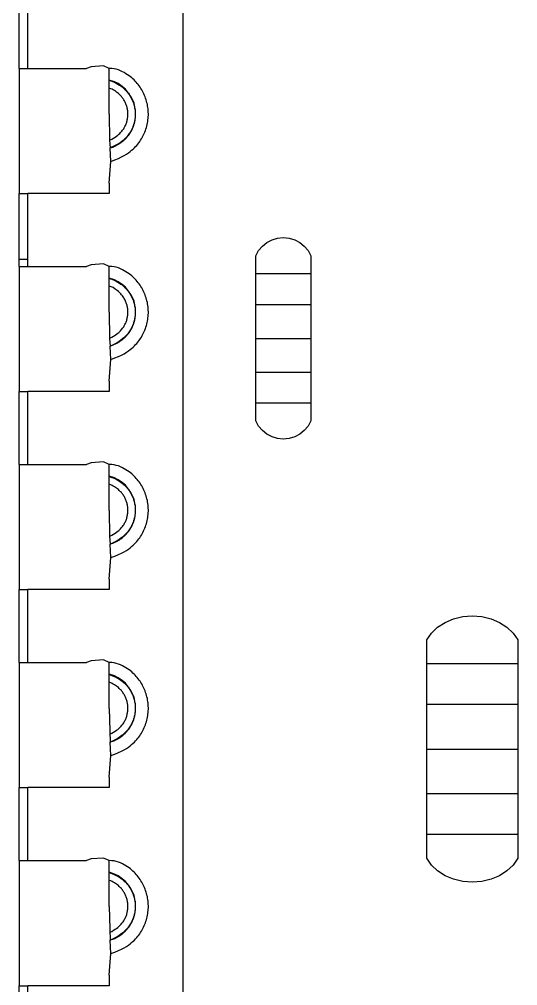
# Model space of a CAD drawing. Header units: inches. Extents: x 0 to 16.6, y 0 to 10.6.
# Drawn here: x 5.123 to 5.55, y 7.067 to 7.896 of the extents above; entities that cross this region are included whole.
import ezdxf

# ---------------------------------------------------------------- set-up
doc = ezdxf.new("R2010")
doc.units = ezdxf.units.IN
doc.header["$LTSCALE"] = 0.5
doc.header["$MEASUREMENT"] = 0
doc.layers.add('Edges', color=7, linetype='Continuous')

# ---------------------------------------------------------------- blocks, each defined once
blk = doc.blocks.new('Arduino Uno pl')
at = {"layer": 'Edges'}
for p, q in [((10.3, 37.919), (10.3, 2.353)), ((8.185, 22.058), (8.185, 23.001)), ((8.293, 22.058), (8.293, 23.001)), ((8.185, 22.058), (8.185, 20.44)), ((8.185, 22.058), (8.293, 22.058)), ((8.293, 22.058), (9.055, 22.058)), ((9.113, 22.078), (9.055, 22.058)), ((9.274, 22.09), (9.113, 22.078)), ((9.348, 22.058), (9.274, 22.09)), ((9.348, 21.907), (9.348, 22.058)), ((9.415, 21.883), (9.348, 21.907)), ((9.348, 21.802), (9.348, 21.907)), ((9.348, 21.465), (9.348, 21.802)), ((9.348, 21.465), (9.35, 21.128)), ((9.35, 21.128), (9.359, 21.029)), ((9.367, 20.854), (9.359, 21.029)), ((9.348, 20.575), (9.367, 20.854)), ((9.348, 20.575), (9.348, 20.44)), ((8.185, 20.44), (8.293, 20.44)), ((8.185, 19.587), (8.185, 20.44)), ((8.293, 19.587), (8.293, 20.44)), ((9.348, 20.44), (8.293, 20.44)), ((11.524, 19.862), (11.598, 19.87)), ((11.598, 19.87), (11.673, 19.862)), ((11.279, 19.701), (11.327, 19.759)), ((11.327, 19.759), (11.385, 19.806)), ((11.385, 19.806), (11.452, 19.841)), ((11.452, 19.841), (11.524, 19.862)), ((11.673, 19.862), (11.745, 19.841)), ((11.745, 19.841), (11.811, 19.806)), ((11.811, 19.806), (11.869, 19.759)), ((11.869, 19.759), (11.918, 19.701)), ((11.243, 19.635), (11.279, 19.701)), ((11.243, 19.401), (11.243, 19.635)), ((11.918, 19.701), (11.954, 19.635)), ((11.954, 19.635), (11.954, 19.401)), ((8.293, 19.587), (8.185, 19.587)), ((8.185, 19.497), (8.185, 19.587)), ((8.185, 19.497), (8.185, 17.88)), ((8.185, 19.497), (8.293, 19.497)), ((8.293, 19.497), (8.293, 19.587)), ((8.293, 19.497), (9.055, 19.497)), ((9.113, 19.518), (9.055, 19.497)), ((9.274, 19.53), (9.113, 19.518)), ((9.348, 19.497), (9.274, 19.53)), ((9.348, 19.346), (9.348, 19.497)), ((11.954, 19.401), (11.243, 19.401)), ((11.243, 19.002), (11.243, 19.401)), ((11.954, 19.401), (11.954, 19.002)), ((9.415, 19.323), (9.348, 19.346)), ((9.348, 19.241), (9.348, 19.346)), ((9.348, 18.904), (9.348, 19.241)), ((11.243, 18.567), (11.243, 19.002)), ((11.954, 19.002), (11.243, 19.002)), ((11.954, 19.002), (11.954, 18.567)), ((9.348, 18.904), (9.35, 18.567)), ((9.35, 18.567), (9.359, 18.468)), ((11.243, 18.567), (11.954, 18.567)), ((11.243, 18.131), (11.243, 18.567)), ((11.954, 18.567), (11.954, 18.131)), ((9.38, 18.475), (9.358, 18.471)), ((9.359, 18.468), (9.409, 18.486)), ((9.367, 18.294), (9.359, 18.468)), ((9.348, 18.015), (9.367, 18.294)), ((11.243, 17.733), (11.243, 18.131)), ((11.243, 18.131), (11.954, 18.131)), ((11.954, 18.131), (11.954, 17.733)), ((9.348, 18.015), (9.348, 17.88)), ((8.185, 16.936), (8.185, 17.88)), ((8.185, 17.88), (8.293, 17.88)), ((8.293, 16.936), (8.293, 17.88)), ((9.348, 17.88), (8.293, 17.88)), ((11.243, 17.733), (11.954, 17.733)), ((11.243, 17.499), (11.243, 17.733)), ((11.954, 17.733), (11.954, 17.499)), ((11.279, 17.433), (11.243, 17.499)), ((11.954, 17.499), (11.918, 17.433)), ((11.327, 17.375), (11.279, 17.433)), ((11.385, 17.328), (11.327, 17.375)), ((11.869, 17.375), (11.811, 17.328)), ((11.918, 17.433), (11.869, 17.375)), ((11.452, 17.293), (11.385, 17.328)), ((11.524, 17.271), (11.452, 17.293)), ((11.598, 17.264), (11.524, 17.271)), ((11.673, 17.271), (11.598, 17.264)), ((11.745, 17.293), (11.673, 17.271)), ((11.811, 17.328), (11.745, 17.293)), ((8.185, 16.936), (8.185, 15.319)), ((8.185, 16.936), (8.293, 16.936)), ((8.293, 16.936), (9.055, 16.936)), ((9.113, 16.957), (9.055, 16.936)), ((9.274, 16.969), (9.113, 16.957)), ((9.348, 16.936), (9.274, 16.969)), ((9.348, 16.786), (9.348, 16.936)), ((9.348, 16.681), (9.348, 16.786)), ((9.348, 16.343), (9.348, 16.681)), ((9.348, 16.343), (9.35, 16.007)), ((9.35, 16.007), (9.359, 15.908)), ((9.38, 15.915), (9.358, 15.911)), ((9.367, 15.733), (9.359, 15.908)), ((9.348, 15.454), (9.367, 15.733)), ((9.348, 15.454), (9.348, 15.319)), ((8.185, 14.376), (8.185, 15.319)), ((8.185, 15.319), (8.293, 15.319)), ((8.293, 14.376), (8.293, 15.319)), ((9.348, 15.319), (8.293, 15.319)), ((13.593, 14.833), (13.69, 14.895)), ((13.69, 14.895), (13.799, 14.942)), ((13.799, 14.942), (13.918, 14.97)), ((13.918, 14.97), (14.041, 14.98)), ((14.041, 14.98), (14.164, 14.97)), ((14.164, 14.97), (14.283, 14.942)), ((14.283, 14.942), (14.393, 14.895)), ((14.393, 14.895), (14.489, 14.833)), ((13.454, 14.67), (13.514, 14.757)), ((13.514, 14.757), (13.593, 14.833)), ((14.489, 14.833), (14.568, 14.757)), ((14.568, 14.757), (14.628, 14.67)), ((13.454, 14.36), (13.454, 14.67)), ((14.628, 14.67), (14.628, 14.36)), ((8.185, 14.376), (8.185, 12.759)), ((8.185, 14.376), (8.293, 14.376)), ((8.293, 14.376), (9.055, 14.376)), ((9.113, 14.396), (9.055, 14.376)), ((9.274, 14.409), (9.113, 14.396)), ((9.348, 14.376), (9.274, 14.409)), ((9.348, 14.225), (9.348, 14.376)), ((14.628, 14.36), (13.454, 14.36)), ((13.454, 13.833), (13.454, 14.36)), ((14.628, 14.36), (14.628, 13.833)), ((9.348, 13.783), (9.348, 14.225)), ((9.348, 13.783), (9.359, 13.347)), ((13.454, 13.257), (13.454, 13.833)), ((14.628, 13.833), (13.454, 13.833)), ((14.628, 13.833), (14.628, 13.257)), ((9.38, 13.354), (9.358, 13.35)), ((9.367, 13.172), (9.359, 13.347)), ((13.454, 13.257), (14.628, 13.257)), ((13.454, 12.682), (13.454, 13.257)), ((14.628, 13.257), (14.628, 12.682)), ((9.348, 12.893), (9.367, 13.172)), ((9.348, 12.893), (9.348, 12.759)), ((8.185, 11.815), (8.185, 12.759)), ((8.185, 12.759), (8.293, 12.759)), ((8.293, 11.815), (8.293, 12.759)), ((9.348, 12.759), (8.293, 12.759)), ((13.454, 12.155), (13.454, 12.682)), ((13.454, 12.682), (14.628, 12.682)), ((14.628, 12.682), (14.628, 12.155)), ((13.454, 12.155), (14.628, 12.155)), ((13.454, 11.845), (13.454, 12.155)), ((14.628, 12.155), (14.628, 11.845)), ((8.185, 11.815), (8.185, 10.198)), ((8.185, 11.815), (8.293, 11.815)), ((8.293, 11.815), (9.055, 11.815)), ((9.113, 11.836), (9.055, 11.815)), ((9.274, 11.848), (9.113, 11.836)), ((9.348, 11.815), (9.274, 11.848)), ((9.348, 11.664), (9.348, 11.815)), ((13.514, 11.758), (13.454, 11.845)), ((13.593, 11.682), (13.514, 11.758)), ((14.568, 11.758), (14.489, 11.682)), ((14.628, 11.845), (14.568, 11.758)), ((9.348, 11.222), (9.348, 11.664)), ((13.69, 11.619), (13.593, 11.682)), ((14.489, 11.682), (14.393, 11.619)), ((13.799, 11.573), (13.69, 11.619)), ((13.918, 11.544), (13.799, 11.573)), ((14.041, 11.535), (13.918, 11.544)), ((14.164, 11.544), (14.041, 11.535)), ((14.283, 11.573), (14.164, 11.544)), ((14.393, 11.619), (14.283, 11.573)), ((9.348, 11.222), (9.359, 10.786)), ((9.38, 10.793), (9.358, 10.789)), ((9.367, 10.612), (9.359, 10.786)), ((9.348, 10.333), (9.367, 10.612)), ((9.348, 10.333), (9.348, 10.198)), ((8.185, 9.255), (8.185, 10.198)), ((8.185, 10.198), (8.293, 10.198)), ((8.293, 9.255), (8.293, 10.198)), ((9.348, 10.198), (8.293, 10.198))]:
    blk.add_line(p, q, dxfattribs=at)
for points in [[(9.367, 20.854), (9.42, 20.874), (9.466, 20.893), (9.506, 20.912), (9.54, 20.93), (9.57, 20.947), (9.595, 20.965), (9.617, 20.981), (9.637, 20.998), (9.656, 21.014), (9.673, 21.03), (9.689, 21.046), (9.703, 21.062), (9.717, 21.078), (9.73, 21.095), (9.742, 21.111), (9.753, 21.128), (9.763, 21.145), (9.774, 21.162), (9.783, 21.18), (9.792, 21.198), (9.801, 21.217), (9.808, 21.235), (9.816, 21.254), (9.822, 21.273), (9.828, 21.293), (9.833, 21.312), (9.838, 21.332), (9.842, 21.352), (9.846, 21.372), (9.848, 21.392), (9.85, 21.412), (9.852, 21.432), (9.853, 21.452), (9.853, 21.472), (9.852, 21.493), (9.851, 21.513), (9.849, 21.533), (9.847, 21.553), (9.844, 21.573), (9.84, 21.593), (9.835, 21.612), (9.83, 21.632), (9.825, 21.651), (9.818, 21.671), (9.811, 21.69), (9.804, 21.708), (9.796, 21.727), (9.787, 21.745), (9.778, 21.763), (9.768, 21.781), (9.757, 21.798), (9.746, 21.815), (9.734, 21.831), (9.722, 21.847), (9.71, 21.863), (9.697, 21.878), (9.683, 21.893), (9.669, 21.908), (9.654, 21.922), (9.638, 21.936), (9.621, 21.949), (9.603, 21.963), (9.584, 21.976), (9.563, 21.989), (9.541, 22.003), (9.517, 22.015), (9.492, 22.027), (9.466, 22.038), (9.439, 22.047), (9.41, 22.053), (9.379, 22.057), (9.348, 22.058)], [(9.348, 21.904), (9.381, 21.891), (9.411, 21.879), (9.437, 21.866), (9.459, 21.854), (9.479, 21.842), (9.497, 21.83), (9.513, 21.818), (9.528, 21.806), (9.541, 21.794), (9.553, 21.782), (9.565, 21.771), (9.575, 21.759), (9.585, 21.747), (9.595, 21.735), (9.603, 21.724), (9.611, 21.711), (9.619, 21.699), (9.627, 21.686), (9.633, 21.673), (9.64, 21.66), (9.646, 21.647), (9.652, 21.634), (9.657, 21.62), (9.662, 21.606), (9.666, 21.592), (9.67, 21.578), (9.673, 21.564), (9.676, 21.549), (9.679, 21.535), (9.681, 21.52), (9.682, 21.506), (9.683, 21.491), (9.684, 21.477), (9.684, 21.462), (9.683, 21.447), (9.683, 21.433), (9.681, 21.418), (9.68, 21.403), (9.677, 21.389), (9.674, 21.375), (9.671, 21.36), (9.668, 21.346), (9.663, 21.332), (9.659, 21.318), (9.654, 21.304), (9.648, 21.291), (9.642, 21.277), (9.636, 21.264), (9.629, 21.251), (9.622, 21.239), (9.615, 21.226), (9.607, 21.214), (9.598, 21.202), (9.589, 21.19), (9.58, 21.179), (9.571, 21.168), (9.561, 21.157), (9.551, 21.146), (9.54, 21.136), (9.528, 21.126), (9.516, 21.116), (9.503, 21.106), (9.489, 21.097), (9.474, 21.087), (9.458, 21.078), (9.441, 21.068), (9.424, 21.059), (9.408, 21.051), (9.391, 21.044), (9.375, 21.038), (9.361, 21.033), (9.358, 21.032)], [(9.669, 21.609), (9.656, 21.636), (9.628, 21.695), (9.598, 21.739), (9.556, 21.789), (9.516, 21.824), (9.462, 21.86), (9.415, 21.883)], [(9.35, 21.128), (9.379, 21.143), (9.404, 21.156), (9.425, 21.17), (9.443, 21.182), (9.459, 21.194), (9.472, 21.205), (9.484, 21.216), (9.494, 21.227), (9.503, 21.237), (9.512, 21.247), (9.52, 21.257), (9.527, 21.267), (9.534, 21.277), (9.54, 21.287), (9.546, 21.297), (9.551, 21.307), (9.556, 21.318), (9.561, 21.328), (9.565, 21.339), (9.569, 21.35), (9.573, 21.361), (9.576, 21.372), (9.579, 21.383), (9.581, 21.394), (9.584, 21.406), (9.585, 21.417), (9.587, 21.428), (9.588, 21.44), (9.588, 21.451), (9.589, 21.463), (9.589, 21.474), (9.588, 21.486), (9.587, 21.497), (9.586, 21.509), (9.585, 21.52), (9.583, 21.532), (9.58, 21.543), (9.578, 21.554), (9.575, 21.565), (9.571, 21.576), (9.568, 21.587), (9.563, 21.598), (9.559, 21.608), (9.554, 21.619), (9.549, 21.629), (9.544, 21.639), (9.538, 21.649), (9.532, 21.659), (9.525, 21.668), (9.519, 21.678), (9.511, 21.687), (9.504, 21.696), (9.495, 21.705), (9.486, 21.714), (9.477, 21.724), (9.466, 21.733), (9.455, 21.742), (9.442, 21.752), (9.429, 21.761), (9.415, 21.77), (9.4, 21.779), (9.384, 21.787), (9.367, 21.795), (9.348, 21.802)], [(9.359, 21.029), (9.376, 21.035), (9.392, 21.041), (9.407, 21.047), (9.42, 21.053), (9.431, 21.058), (9.442, 21.063), (9.451, 21.068), (9.46, 21.073), (9.467, 21.077), (9.475, 21.081), (9.481, 21.086), (9.488, 21.09), (9.494, 21.094), (9.5, 21.098), (9.506, 21.102), (9.511, 21.107), (9.517, 21.111), (9.523, 21.116), (9.529, 21.121), (9.535, 21.126), (9.541, 21.131), (9.546, 21.137), (9.552, 21.142), (9.557, 21.147), (9.562, 21.152), (9.567, 21.157), (9.572, 21.163), (9.577, 21.168), (9.581, 21.173), (9.586, 21.179), (9.59, 21.184), (9.594, 21.19), (9.599, 21.196), (9.603, 21.202), (9.608, 21.208), (9.612, 21.215), (9.616, 21.221), (9.62, 21.228), (9.624, 21.234), (9.628, 21.241), (9.632, 21.247), (9.635, 21.253), (9.639, 21.26), (9.642, 21.266), (9.645, 21.272), (9.648, 21.279), (9.65, 21.285), (9.653, 21.292), (9.656, 21.299), (9.659, 21.306), (9.661, 21.313), (9.664, 21.321), (9.666, 21.328), (9.669, 21.335), (9.671, 21.343), (9.673, 21.35), (9.675, 21.357), (9.677, 21.364), (9.678, 21.371), (9.679, 21.378), (9.681, 21.385), (9.682, 21.393), (9.683, 21.401), (9.684, 21.41), (9.685, 21.419), (9.686, 21.428), (9.687, 21.438), (9.688, 21.448), (9.688, 21.457), (9.689, 21.467), (9.689, 21.476), (9.689, 21.485), (9.688, 21.493), (9.688, 21.501), (9.687, 21.511), (9.685, 21.522), (9.683, 21.537), (9.679, 21.556), (9.675, 21.579), (9.669, 21.609)], [(9.367, 18.294), (9.42, 18.314), (9.466, 18.333), (9.506, 18.351), (9.54, 18.369), (9.57, 18.387), (9.595, 18.404), (9.617, 18.421), (9.637, 18.437), (9.656, 18.454), (9.673, 18.47), (9.689, 18.486), (9.703, 18.502), (9.717, 18.518), (9.73, 18.534), (9.742, 18.551), (9.753, 18.567), (9.763, 18.584), (9.774, 18.602), (9.783, 18.62), (9.792, 18.638), (9.801, 18.656), (9.808, 18.675), (9.816, 18.694), (9.822, 18.713), (9.828, 18.732), (9.833, 18.752), (9.838, 18.771), (9.842, 18.791), (9.846, 18.811), (9.848, 18.831), (9.85, 18.851), (9.852, 18.871), (9.853, 18.891), (9.853, 18.912), (9.852, 18.932), (9.851, 18.952), (9.849, 18.972), (9.847, 18.992), (9.844, 19.012), (9.84, 19.032), (9.835, 19.052), (9.83, 19.071), (9.825, 19.091), (9.818, 19.11), (9.811, 19.129), (9.804, 19.148), (9.796, 19.166), (9.787, 19.184), (9.778, 19.202), (9.768, 19.22), (9.757, 19.237), (9.746, 19.254), (9.734, 19.271), (9.722, 19.287), (9.71, 19.302), (9.697, 19.318), (9.683, 19.333), (9.669, 19.347), (9.654, 19.361), (9.638, 19.375), (9.621, 19.389), (9.603, 19.402), (9.584, 19.415), (9.563, 19.429), (9.541, 19.442), (9.517, 19.455), (9.492, 19.467), (9.466, 19.477), (9.439, 19.486), (9.41, 19.492), (9.379, 19.496), (9.348, 19.497)], [(9.348, 19.343), (9.381, 19.331), (9.411, 19.318), (9.437, 19.306), (9.459, 19.293), (9.479, 19.281), (9.497, 19.269), (9.513, 19.257), (9.528, 19.245), (9.541, 19.233), (9.553, 19.222), (9.565, 19.21), (9.575, 19.198), (9.585, 19.187), (9.595, 19.175), (9.603, 19.163), (9.611, 19.151), (9.619, 19.138), (9.627, 19.126), (9.633, 19.113), (9.64, 19.1), (9.646, 19.086), (9.652, 19.073), (9.657, 19.059), (9.662, 19.045), (9.666, 19.031), (9.67, 19.017), (9.673, 19.003), (9.676, 18.989), (9.679, 18.974), (9.681, 18.96), (9.682, 18.945), (9.683, 18.931), (9.684, 18.916), (9.684, 18.901), (9.683, 18.887), (9.683, 18.872), (9.681, 18.857), (9.68, 18.843), (9.677, 18.828), (9.674, 18.814), (9.671, 18.8), (9.668, 18.786), (9.663, 18.771), (9.659, 18.758), (9.654, 18.744), (9.648, 18.73), (9.642, 18.717), (9.636, 18.704), (9.629, 18.691), (9.622, 18.678), (9.614, 18.665), (9.606, 18.652), (9.596, 18.64), (9.586, 18.627), (9.575, 18.614), (9.563, 18.601), (9.55, 18.587), (9.536, 18.573), (9.519, 18.559), (9.499, 18.544), (9.476, 18.528), (9.449, 18.511), (9.417, 18.494), (9.38, 18.475)], [(9.399, 19.223), (9.348, 19.241)], [(9.669, 19.048), (9.656, 19.076), (9.628, 19.135), (9.598, 19.179), (9.556, 19.228), (9.516, 19.263), (9.462, 19.3), (9.415, 19.323)], [(9.35, 18.567), (9.379, 18.582), (9.404, 18.596), (9.425, 18.609), (9.443, 18.621), (9.459, 18.633), (9.472, 18.644), (9.484, 18.655), (9.494, 18.666), (9.503, 18.676), (9.512, 18.687), (9.52, 18.697), (9.527, 18.707), (9.534, 18.717), (9.54, 18.727), (9.546, 18.737), (9.551, 18.747), (9.556, 18.757), (9.561, 18.768), (9.565, 18.778), (9.569, 18.789), (9.573, 18.8), (9.576, 18.811), (9.579, 18.822), (9.581, 18.834), (9.584, 18.845), (9.585, 18.856), (9.587, 18.868), (9.588, 18.879), (9.588, 18.891), (9.589, 18.902), (9.589, 18.914), (9.588, 18.925), (9.587, 18.937), (9.586, 18.948), (9.585, 18.96), (9.583, 18.971), (9.58, 18.982), (9.578, 18.993), (9.575, 19.005), (9.571, 19.015), (9.568, 19.026), (9.563, 19.037), (9.559, 19.048), (9.554, 19.059), (9.548, 19.07), (9.542, 19.081), (9.535, 19.092), (9.527, 19.104), (9.518, 19.116), (9.508, 19.129), (9.497, 19.142), (9.483, 19.156), (9.467, 19.171), (9.448, 19.187), (9.425, 19.204), (9.399, 19.223)], [(9.409, 18.486), (9.429, 18.496), (9.446, 18.505), (9.46, 18.513), (9.473, 18.52), (9.483, 18.526), (9.492, 18.533), (9.5, 18.538), (9.508, 18.544), (9.515, 18.549), (9.522, 18.555), (9.528, 18.56), (9.534, 18.565), (9.54, 18.571), (9.546, 18.576), (9.552, 18.581), (9.557, 18.586), (9.562, 18.592), (9.567, 18.597), (9.572, 18.602), (9.577, 18.607), (9.581, 18.613), (9.586, 18.618), (9.59, 18.624), (9.594, 18.629), (9.599, 18.635), (9.603, 18.642), (9.608, 18.648), (9.612, 18.654), (9.616, 18.661), (9.62, 18.667), (9.624, 18.674), (9.628, 18.68), (9.632, 18.686), (9.635, 18.693), (9.639, 18.699), (9.642, 18.705), (9.645, 18.712), (9.648, 18.718), (9.65, 18.725), (9.653, 18.731), (9.656, 18.738), (9.659, 18.745), (9.661, 18.753), (9.664, 18.76), (9.666, 18.767), (9.669, 18.775), (9.671, 18.782), (9.673, 18.789), (9.675, 18.796), (9.677, 18.803), (9.678, 18.81), (9.679, 18.817), (9.681, 18.825), (9.682, 18.833), (9.683, 18.841), (9.684, 18.849), (9.685, 18.858), (9.686, 18.868), (9.687, 18.877), (9.688, 18.887), (9.688, 18.897), (9.689, 18.906), (9.689, 18.915), (9.689, 18.924), (9.688, 18.932), (9.688, 18.941), (9.687, 18.95), (9.685, 18.962), (9.683, 18.977), (9.679, 18.995), (9.675, 19.019), (9.669, 19.048)], [(9.367, 15.733), (9.42, 15.753), (9.466, 15.772), (9.506, 15.791), (9.54, 15.809), (9.57, 15.826), (9.595, 15.843), (9.617, 15.86), (9.637, 15.877), (9.656, 15.893), (9.673, 15.909), (9.689, 15.925), (9.703, 15.941), (9.717, 15.957), (9.73, 15.973), (9.742, 15.99), (9.753, 16.007), (9.763, 16.024), (9.774, 16.041), (9.783, 16.059), (9.792, 16.077), (9.801, 16.095), (9.808, 16.114), (9.816, 16.133), (9.822, 16.152), (9.828, 16.171), (9.833, 16.191), (9.838, 16.211), (9.842, 16.23), (9.846, 16.25), (9.848, 16.27), (9.85, 16.29), (9.852, 16.311), (9.853, 16.331), (9.853, 16.351), (9.852, 16.371), (9.851, 16.391), (9.849, 16.412), (9.847, 16.432), (9.844, 16.452), (9.84, 16.472), (9.835, 16.491), (9.83, 16.511), (9.825, 16.53), (9.818, 16.549), (9.811, 16.568), (9.804, 16.587), (9.796, 16.606), (9.787, 16.624), (9.778, 16.642), (9.768, 16.659), (9.757, 16.677), (9.746, 16.693), (9.734, 16.71), (9.722, 16.726), (9.71, 16.742), (9.697, 16.757), (9.683, 16.772), (9.669, 16.786), (9.654, 16.801), (9.638, 16.814), (9.621, 16.828), (9.603, 16.842), (9.584, 16.855), (9.563, 16.868), (9.541, 16.881), (9.517, 16.894), (9.492, 16.906), (9.466, 16.917), (9.439, 16.925), (9.41, 16.932), (9.379, 16.936), (9.348, 16.936)], [(9.669, 16.487), (9.656, 16.515), (9.628, 16.574), (9.598, 16.618), (9.556, 16.667), (9.516, 16.702), (9.462, 16.739), (9.415, 16.762), (9.348, 16.786)], [(9.348, 16.783), (9.381, 16.77), (9.411, 16.758), (9.437, 16.745), (9.459, 16.733), (9.479, 16.721), (9.497, 16.708), (9.513, 16.696), (9.528, 16.684), (9.541, 16.673), (9.553, 16.661), (9.565, 16.649), (9.575, 16.638), (9.585, 16.626), (9.595, 16.614), (9.603, 16.602), (9.611, 16.59), (9.619, 16.578), (9.627, 16.565), (9.633, 16.552), (9.64, 16.539), (9.646, 16.526), (9.652, 16.512), (9.657, 16.499), (9.662, 16.485), (9.666, 16.471), (9.67, 16.457), (9.673, 16.442), (9.676, 16.428), (9.679, 16.414), (9.681, 16.399), (9.682, 16.385), (9.683, 16.37), (9.684, 16.355), (9.684, 16.341), (9.683, 16.326), (9.683, 16.311), (9.681, 16.297), (9.68, 16.282), (9.677, 16.268), (9.674, 16.253), (9.671, 16.239), (9.668, 16.225), (9.663, 16.211), (9.659, 16.197), (9.654, 16.183), (9.648, 16.17), (9.642, 16.156), (9.636, 16.143), (9.629, 16.13), (9.622, 16.117), (9.614, 16.104), (9.606, 16.092), (9.596, 16.079), (9.586, 16.066), (9.575, 16.053), (9.563, 16.04), (9.55, 16.027), (9.536, 16.013), (9.519, 15.998), (9.499, 15.983), (9.476, 15.967), (9.449, 15.951), (9.417, 15.933), (9.38, 15.915)], [(9.35, 16.007), (9.379, 16.021), (9.404, 16.035), (9.425, 16.048), (9.443, 16.061), (9.459, 16.073), (9.472, 16.084), (9.484, 16.095), (9.494, 16.105), (9.503, 16.116), (9.512, 16.126), (9.52, 16.136), (9.527, 16.146), (9.534, 16.156), (9.54, 16.166), (9.546, 16.176), (9.551, 16.186), (9.556, 16.197), (9.561, 16.207), (9.565, 16.218), (9.569, 16.229), (9.573, 16.24), (9.576, 16.251), (9.579, 16.262), (9.581, 16.273), (9.584, 16.284), (9.585, 16.296), (9.587, 16.307), (9.588, 16.319), (9.588, 16.33), (9.589, 16.342), (9.589, 16.353), (9.588, 16.365), (9.587, 16.376), (9.586, 16.388), (9.585, 16.399), (9.583, 16.41), (9.58, 16.422), (9.578, 16.433), (9.575, 16.444), (9.571, 16.455), (9.568, 16.466), (9.563, 16.477), (9.559, 16.487), (9.554, 16.498), (9.549, 16.508), (9.544, 16.518), (9.538, 16.528), (9.532, 16.538), (9.525, 16.547), (9.519, 16.557), (9.511, 16.566), (9.504, 16.575), (9.495, 16.584), (9.486, 16.593), (9.477, 16.602), (9.466, 16.612), (9.455, 16.621), (9.442, 16.63), (9.429, 16.64), (9.415, 16.649), (9.4, 16.658), (9.384, 16.666), (9.367, 16.674), (9.348, 16.681)], [(9.359, 15.908), (9.376, 15.914), (9.392, 15.92), (9.407, 15.926), (9.42, 15.932), (9.431, 15.937), (9.442, 15.942), (9.451, 15.947), (9.46, 15.951), (9.467, 15.956), (9.475, 15.96), (9.481, 15.964), (9.488, 15.969), (9.494, 15.973), (9.5, 15.977), (9.506, 15.981), (9.511, 15.986), (9.517, 15.99), (9.523, 15.995), (9.529, 16), (9.535, 16.005), (9.541, 16.01), (9.546, 16.015), (9.552, 16.021), (9.557, 16.026), (9.562, 16.031), (9.567, 16.036), (9.572, 16.041), (9.577, 16.047), (9.581, 16.052), (9.586, 16.057), (9.59, 16.063), (9.594, 16.069), (9.599, 16.075), (9.603, 16.081), (9.608, 16.087), (9.612, 16.094), (9.616, 16.1), (9.62, 16.107), (9.624, 16.113), (9.628, 16.119), (9.632, 16.126), (9.635, 16.132), (9.639, 16.138), (9.642, 16.145), (9.645, 16.151), (9.648, 16.157), (9.65, 16.164), (9.653, 16.171), (9.656, 16.178), (9.659, 16.185), (9.661, 16.192), (9.664, 16.199), (9.666, 16.207), (9.669, 16.214), (9.671, 16.221), (9.673, 16.229), (9.675, 16.236), (9.677, 16.243), (9.678, 16.25), (9.679, 16.257), (9.681, 16.264), (9.682, 16.272), (9.683, 16.28), (9.684, 16.288), (9.685, 16.297), (9.686, 16.307), (9.687, 16.317), (9.688, 16.326), (9.688, 16.336), (9.689, 16.346), (9.689, 16.355), (9.689, 16.363), (9.688, 16.372), (9.688, 16.38), (9.687, 16.39), (9.685, 16.401), (9.683, 16.416), (9.679, 16.435), (9.675, 16.458), (9.669, 16.487)], [(9.367, 13.172), (9.42, 13.192), (9.466, 13.211), (9.506, 13.23), (9.54, 13.248), (9.57, 13.266), (9.595, 13.283), (9.617, 13.3), (9.637, 13.316), (9.656, 13.332), (9.673, 13.348), (9.689, 13.364), (9.703, 13.38), (9.717, 13.397), (9.73, 13.413), (9.742, 13.429), (9.753, 13.446), (9.763, 13.463), (9.774, 13.481), (9.783, 13.498), (9.792, 13.516), (9.801, 13.535), (9.808, 13.553), (9.816, 13.572), (9.822, 13.591), (9.828, 13.611), (9.833, 13.63), (9.838, 13.65), (9.842, 13.67), (9.846, 13.69), (9.848, 13.71), (9.85, 13.73), (9.852, 13.75), (9.853, 13.77), (9.853, 13.79), (9.852, 13.811), (9.851, 13.831), (9.849, 13.851), (9.847, 13.871), (9.844, 13.891), (9.84, 13.911), (9.835, 13.931), (9.83, 13.95), (9.825, 13.97), (9.818, 13.989), (9.811, 14.008), (9.804, 14.027), (9.796, 14.045), (9.787, 14.063), (9.778, 14.081), (9.768, 14.099), (9.757, 14.116), (9.746, 14.133), (9.734, 14.149), (9.722, 14.165), (9.71, 14.181), (9.697, 14.196), (9.683, 14.211), (9.669, 14.226), (9.654, 14.24), (9.638, 14.254), (9.621, 14.267), (9.603, 14.281), (9.584, 14.294), (9.563, 14.308), (9.541, 14.321), (9.517, 14.334), (9.492, 14.345), (9.466, 14.356), (9.439, 14.365), (9.41, 14.371), (9.379, 14.375), (9.348, 14.376)], [(9.669, 13.927), (9.656, 13.955), (9.628, 14.013), (9.598, 14.058), (9.556, 14.107), (9.516, 14.142), (9.462, 14.178), (9.415, 14.202), (9.348, 14.225)], [(9.348, 14.222), (9.381, 14.209), (9.411, 14.197), (9.437, 14.185), (9.459, 14.172), (9.479, 14.16), (9.497, 14.148), (9.513, 14.136), (9.528, 14.124), (9.541, 14.112), (9.553, 14.1), (9.565, 14.089), (9.575, 14.077), (9.585, 14.065), (9.595, 14.054), (9.603, 14.042), (9.611, 14.03), (9.619, 14.017), (9.627, 14.005), (9.633, 13.992), (9.64, 13.979), (9.646, 13.965), (9.652, 13.952), (9.657, 13.938), (9.662, 13.924), (9.666, 13.91), (9.67, 13.896), (9.673, 13.882), (9.676, 13.868), (9.679, 13.853), (9.681, 13.839), (9.682, 13.824), (9.683, 13.809), (9.684, 13.795), (9.684, 13.78), (9.683, 13.765), (9.683, 13.751), (9.681, 13.736), (9.68, 13.722), (9.677, 13.707), (9.674, 13.693), (9.671, 13.678), (9.668, 13.664), (9.663, 13.65), (9.659, 13.636), (9.654, 13.623), (9.648, 13.609), (9.642, 13.596), (9.636, 13.582), (9.629, 13.569), (9.622, 13.557), (9.614, 13.544), (9.606, 13.531), (9.596, 13.518), (9.586, 13.506), (9.575, 13.493), (9.563, 13.479), (9.55, 13.466), (9.536, 13.452), (9.519, 13.438), (9.499, 13.423), (9.476, 13.407), (9.449, 13.39), (9.417, 13.373), (9.38, 13.354)], [(9.356, 13.449), (9.379, 13.461), (9.404, 13.475), (9.425, 13.488), (9.443, 13.5), (9.459, 13.512), (9.472, 13.523), (9.484, 13.534), (9.494, 13.545), (9.503, 13.555), (9.512, 13.565), (9.52, 13.575), (9.527, 13.585), (9.534, 13.595), (9.54, 13.605), (9.546, 13.615), (9.551, 13.626), (9.556, 13.636), (9.561, 13.647), (9.565, 13.657), (9.569, 13.668), (9.573, 13.679), (9.576, 13.69), (9.579, 13.701), (9.581, 13.712), (9.584, 13.724), (9.585, 13.735), (9.587, 13.747), (9.588, 13.758), (9.588, 13.769), (9.589, 13.781), (9.589, 13.793), (9.588, 13.804), (9.587, 13.815), (9.586, 13.827), (9.585, 13.838), (9.583, 13.85), (9.58, 13.861), (9.578, 13.872), (9.575, 13.883), (9.571, 13.894), (9.568, 13.905), (9.563, 13.916), (9.559, 13.927), (9.554, 13.937), (9.549, 13.947), (9.544, 13.957), (9.538, 13.967), (9.532, 13.977), (9.525, 13.987), (9.519, 13.996), (9.511, 14.005), (9.504, 14.014), (9.495, 14.024), (9.486, 14.033), (9.477, 14.042), (9.466, 14.051), (9.455, 14.06), (9.442, 14.07), (9.429, 14.079), (9.415, 14.088), (9.4, 14.097), (9.384, 14.105), (9.367, 14.113), (9.348, 14.12)], [(9.359, 13.347), (9.376, 13.353), (9.392, 13.36), (9.407, 13.365), (9.42, 13.371), (9.431, 13.376), (9.442, 13.381), (9.451, 13.386), (9.46, 13.391), (9.467, 13.395), (9.475, 13.4), (9.481, 13.404), (9.488, 13.408), (9.494, 13.412), (9.5, 13.416), (9.506, 13.421), (9.511, 13.425), (9.517, 13.43), (9.523, 13.434), (9.529, 13.439), (9.535, 13.444), (9.541, 13.45), (9.546, 13.455), (9.552, 13.46), (9.557, 13.465), (9.562, 13.47), (9.567, 13.476), (9.572, 13.481), (9.577, 13.486), (9.581, 13.491), (9.586, 13.497), (9.59, 13.502), (9.594, 13.508), (9.599, 13.514), (9.603, 13.52), (9.608, 13.527), (9.612, 13.533), (9.616, 13.54), (9.62, 13.546), (9.624, 13.552), (9.628, 13.559), (9.632, 13.565), (9.635, 13.571), (9.639, 13.578), (9.642, 13.584), (9.645, 13.59), (9.648, 13.597), (9.65, 13.603), (9.653, 13.61), (9.656, 13.617), (9.659, 13.624), (9.661, 13.631), (9.664, 13.639), (9.666, 13.646), (9.669, 13.653), (9.671, 13.661), (9.673, 13.668), (9.675, 13.675), (9.677, 13.682), (9.678, 13.689), (9.679, 13.696), (9.681, 13.704), (9.682, 13.711), (9.683, 13.719), (9.684, 13.728), (9.685, 13.737), (9.686, 13.746), (9.687, 13.756), (9.688, 13.766), (9.688, 13.775), (9.689, 13.785), (9.689, 13.794), (9.689, 13.803), (9.688, 13.811), (9.688, 13.819), (9.687, 13.829), (9.685, 13.841), (9.683, 13.855), (9.679, 13.874), (9.675, 13.898), (9.669, 13.927)], [(9.367, 10.612), (9.42, 10.632), (9.466, 10.651), (9.506, 10.669), (9.54, 10.688), (9.57, 10.705), (9.595, 10.722), (9.617, 10.739), (9.637, 10.755), (9.656, 10.772), (9.673, 10.788), (9.689, 10.804), (9.703, 10.82), (9.717, 10.836), (9.73, 10.852), (9.742, 10.869), (9.753, 10.885), (9.763, 10.903), (9.774, 10.92), (9.783, 10.938), (9.792, 10.956), (9.801, 10.974), (9.808, 10.993), (9.816, 11.012), (9.822, 11.031), (9.828, 11.05), (9.833, 11.07), (9.838, 11.089), (9.842, 11.109), (9.846, 11.129), (9.848, 11.149), (9.85, 11.169), (9.852, 11.189), (9.853, 11.21), (9.853, 11.23), (9.852, 11.25), (9.851, 11.27), (9.849, 11.29), (9.847, 11.31), (9.844, 11.33), (9.84, 11.35), (9.835, 11.37), (9.83, 11.39), (9.825, 11.409), (9.818, 11.428), (9.811, 11.447), (9.804, 11.466), (9.796, 11.484), (9.787, 11.503), (9.778, 11.521), (9.768, 11.538), (9.757, 11.555), (9.746, 11.572), (9.734, 11.589), (9.722, 11.605), (9.71, 11.621), (9.697, 11.636), (9.683, 11.651), (9.669, 11.665), (9.654, 11.679), (9.638, 11.693), (9.621, 11.707), (9.603, 11.72), (9.584, 11.734), (9.563, 11.747), (9.541, 11.76), (9.517, 11.773), (9.492, 11.785), (9.466, 11.795), (9.439, 11.804), (9.41, 11.811), (9.379, 11.814), (9.348, 11.815)], [(9.669, 11.366), (9.656, 11.394), (9.628, 11.453), (9.598, 11.497), (9.556, 11.546), (9.516, 11.581), (9.462, 11.618), (9.415, 11.641), (9.348, 11.664)], [(9.348, 11.661), (9.381, 11.649), (9.411, 11.636), (9.437, 11.624), (9.459, 11.612), (9.479, 11.599), (9.497, 11.587), (9.513, 11.575), (9.528, 11.563), (9.541, 11.551), (9.553, 11.54), (9.565, 11.528), (9.575, 11.516), (9.585, 11.505), (9.595, 11.493), (9.603, 11.481), (9.611, 11.469), (9.619, 11.457), (9.627, 11.444), (9.633, 11.431), (9.64, 11.418), (9.646, 11.405), (9.652, 11.391), (9.657, 11.377), (9.662, 11.364), (9.666, 11.35), (9.67, 11.336), (9.673, 11.321), (9.676, 11.307), (9.679, 11.292), (9.681, 11.278), (9.682, 11.263), (9.683, 11.249), (9.684, 11.234), (9.684, 11.219), (9.683, 11.205), (9.683, 11.19), (9.681, 11.176), (9.68, 11.161), (9.677, 11.147), (9.674, 11.132), (9.671, 11.118), (9.668, 11.104), (9.663, 11.09), (9.659, 11.076), (9.654, 11.062), (9.648, 11.048), (9.642, 11.035), (9.636, 11.022), (9.629, 11.009), (9.622, 10.996), (9.614, 10.983), (9.606, 10.971), (9.596, 10.958), (9.586, 10.945), (9.575, 10.932), (9.563, 10.919), (9.55, 10.905), (9.536, 10.891), (9.519, 10.877), (9.499, 10.862), (9.476, 10.846), (9.449, 10.83), (9.417, 10.812), (9.38, 10.793)], [(9.356, 10.889), (9.379, 10.9), (9.404, 10.914), (9.425, 10.927), (9.443, 10.939), (9.459, 10.951), (9.472, 10.963), (9.484, 10.974), (9.494, 10.984), (9.503, 10.995), (9.512, 11.005), (9.52, 11.015), (9.527, 11.025), (9.534, 11.035), (9.54, 11.045), (9.546, 11.055), (9.551, 11.065), (9.556, 11.075), (9.561, 11.086), (9.565, 11.097), (9.569, 11.107), (9.573, 11.118), (9.576, 11.129), (9.579, 11.141), (9.581, 11.152), (9.584, 11.163), (9.585, 11.174), (9.587, 11.186), (9.588, 11.197), (9.588, 11.209), (9.589, 11.22), (9.589, 11.232), (9.588, 11.243), (9.587, 11.255), (9.586, 11.266), (9.585, 11.278), (9.583, 11.289), (9.58, 11.3), (9.578, 11.312), (9.575, 11.323), (9.571, 11.334), (9.568, 11.345), (9.563, 11.355), (9.559, 11.366), (9.554, 11.376), (9.549, 11.387), (9.544, 11.397), (9.538, 11.407), (9.532, 11.416), (9.525, 11.426), (9.519, 11.435), (9.511, 11.445), (9.504, 11.454), (9.495, 11.463), (9.486, 11.472), (9.477, 11.481), (9.466, 11.491), (9.455, 11.5), (9.442, 11.509), (9.429, 11.519), (9.415, 11.528), (9.4, 11.536), (9.384, 11.545), (9.367, 11.552), (9.348, 11.559)], [(9.359, 10.786), (9.376, 10.793), (9.392, 10.799), (9.407, 10.805), (9.42, 10.81), (9.431, 10.816), (9.442, 10.821), (9.451, 10.826), (9.46, 10.83), (9.467, 10.835), (9.475, 10.839), (9.481, 10.843), (9.488, 10.847), (9.494, 10.851), (9.5, 10.856), (9.506, 10.86), (9.511, 10.864), (9.517, 10.869), (9.523, 10.874), (9.529, 10.879), (9.535, 10.884), (9.541, 10.889), (9.546, 10.894), (9.552, 10.899), (9.557, 10.905), (9.562, 10.91), (9.567, 10.915), (9.572, 10.92), (9.577, 10.925), (9.581, 10.931), (9.586, 10.936), (9.59, 10.942), (9.594, 10.948), (9.599, 10.954), (9.603, 10.96), (9.608, 10.966), (9.612, 10.972), (9.616, 10.979), (9.62, 10.985), (9.624, 10.992), (9.628, 10.998), (9.632, 11.005), (9.635, 11.011), (9.639, 11.017), (9.642, 11.023), (9.645, 11.03), (9.648, 11.036), (9.65, 11.043), (9.653, 11.05), (9.656, 11.057), (9.659, 11.064), (9.661, 11.071), (9.664, 11.078), (9.666, 11.086), (9.669, 11.093), (9.671, 11.1), (9.673, 11.107), (9.675, 11.114), (9.677, 11.121), (9.678, 11.128), (9.679, 11.136), (9.681, 11.143), (9.682, 11.151), (9.683, 11.159), (9.684, 11.167), (9.685, 11.176), (9.686, 11.186), (9.687, 11.195), (9.688, 11.205), (9.688, 11.215), (9.689, 11.224), (9.689, 11.234), (9.689, 11.242), (9.688, 11.25), (9.688, 11.259), (9.687, 11.268), (9.685, 11.28), (9.683, 11.295), (9.679, 11.313), (9.675, 11.337), (9.669, 11.366)]]:
    blk.add_lwpolyline(points, dxfattribs=at)

msp = doc.modelspace()

# ---------------------------------------------------------------- block references
at = {"xscale": 0.0663341395878071, "yscale": 0.0663341395878071, "zscale": 0.0663341395878071, "rotation": 360}
msp.add_blockref('Arduino Uno pl', (4.57957, 6.39029), dxfattribs=at)

doc.saveas('drawing.dxf')
